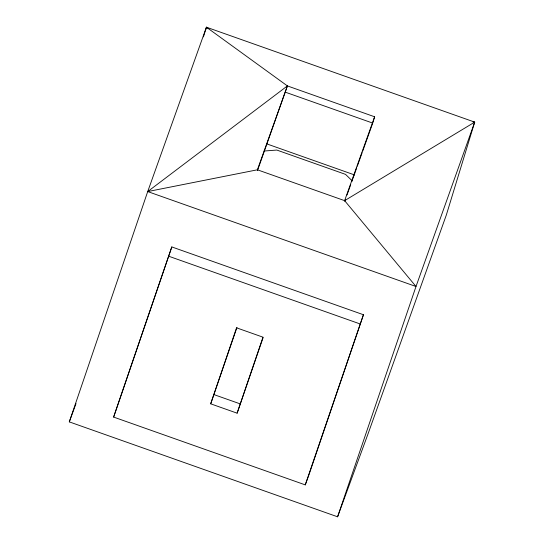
<?xml version="1.0" encoding="UTF-8"?>
<svg xmlns="http://www.w3.org/2000/svg" width="544" height="544" viewBox="0 0 544 544"><rect width="100%" height="100%" fill="white"/><g stroke="black" fill="none" stroke-linecap="round" stroke-linejoin="round"><path stroke-width="0.82" d="M206.394 28.893L206.414 27.2L474.701 122.121L446.318 215.057L368.002 433.956L337.586 516.8L69.299 421.879L147.716 191.57L206.414 27.2L207.822 28.118M257.502 170.517L287.395 85.918L206.414 27.2L203.449 36.897M337.586 516.8L416.004 286.498L147.716 191.57L287.395 85.918L374.626 116.783L372.728 123.094L285.498 92.235M113.628 417.078L171.809 246.935L363.446 314.738L308.638 475.687L305.259 484.881L113.628 417.078L171.809 246.935M210.691 403.825L236.565 327.828L262.997 337.178L237.123 413.175L210.691 403.825L236.953 327.434M237.123 413.175L263.112 337.586M305.259 484.881L363.446 314.738M473.015 121.965L474.701 122.121L416.004 286.498L344.624 200.654L257.4 169.796L147.716 191.57M257.4 169.796L287.395 85.918M374.626 116.783L344.624 200.654L474.701 122.121M344.726 201.375L345.297 199.784M347.011 194.99L350.724 184.606M351.866 181.41L356.728 167.831M357.299 166.233L362.154 152.653M362.726 151.055L372.443 123.896M69.299 421.879L76.024 403.56M264.112 151.021L276.814 150.056L345.542 174.372L352.213 180.86M266.757 143.874L354.62 174.964M168.429 256.122L360.06 323.925M214.071 394.638L240.502 403.988"/></g></svg>
